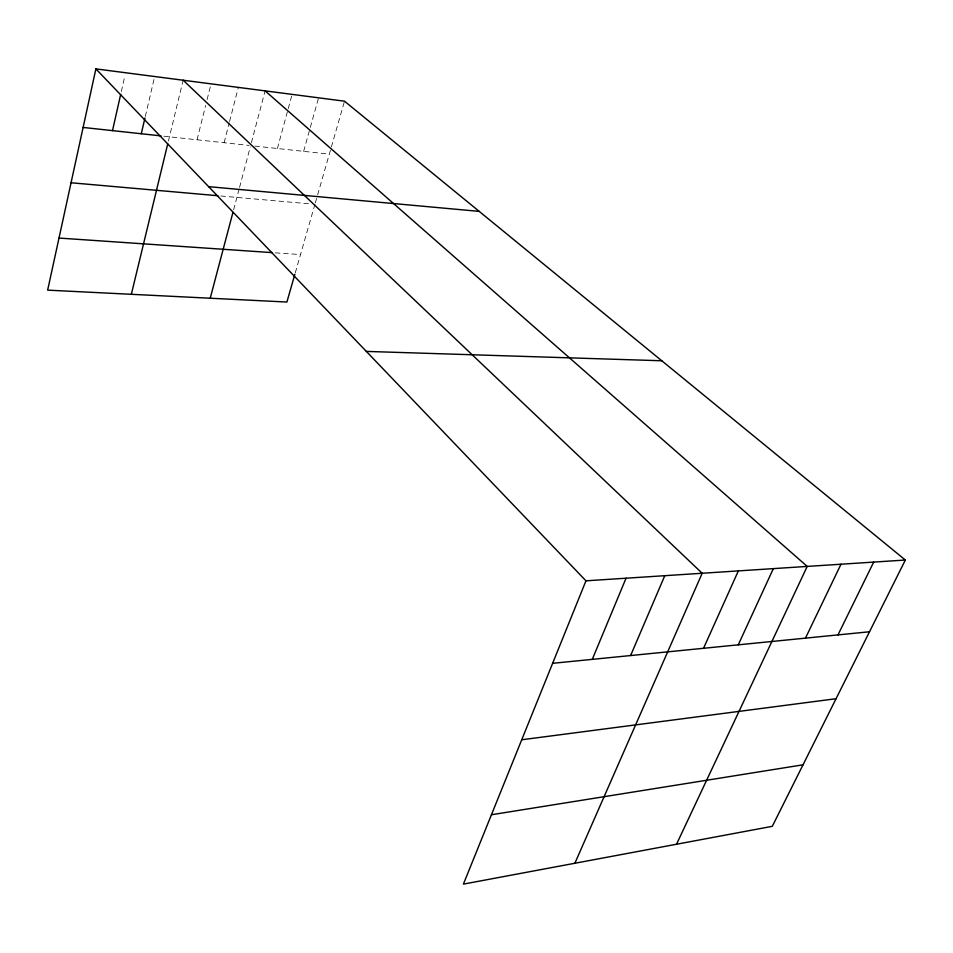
<?xml version="1.0" encoding="UTF-8"?>
<svg xmlns="http://www.w3.org/2000/svg" width="953" height="953" viewBox="0 0 953 953"><rect width="100%" height="100%" fill="white"/><g stroke="black" fill="none" stroke-linecap="round" stroke-linejoin="round"><path stroke-width="0.71" stroke-dasharray="4.76 3.57" d="M121.329 91.559L124.926 75.644M145.285 116.576L154.326 77.955M168.419 141.056L183.143 80.219M197.057 139.793L205.657 105.366M207.087 99.624L211.03 83.852M224.11 142.724L229.22 122.866M229.578 121.448L238.345 87.39M233.628 209.779L239.167 188.837M239.548 187.407L250.258 146.976M251.366 142.795L265.101 90.869M277.383 148.501L287.854 110.048M288.247 108.618L292.118 94.383M303.614 151.348L309.916 128.81M310.309 127.404L318.576 97.825M295.275 272.844L314.931 204.299M315.324 202.918L330.965 148.406M331.37 146.976L344.509 101.185M275.238 252.843L300.517 254.57M220.846 195.996L310.678 203.93M163.809 136.184L249.15 145.44M254.844 146.059L329.321 154.136"/><path stroke-width="1.43" d="M905.35 560.03L585.964 580.818L463.408 884.11L772.299 826.322L905.35 560.03L344.509 101.185L95.884 68.89L47.65 290.141L286.901 302.041L294.87 274.25M112.502 130.621L120.674 94.454M141.27 133.742L144.951 118.005M131.335 294.31L167.728 143.891M210.22 298.229L232.901 212.531M592.278 659.369L626.05 578.209M630.612 655.557L664.777 575.695M574.873 863.263L702.182 573.253L183.143 80.219M703.54 648.29L738.349 570.895M738.265 644.836L773.348 568.619M676.523 844.239L807.215 566.416L265.101 90.869M805.464 638.141L840.987 564.212M837.985 634.901L873.687 562.091M491.438 814.755L803.034 764.806M521.744 739.766L836.055 698.716M552.633 663.312L869.505 631.768M366.345 351.407L661.799 360.77M59.003 238.059L272.367 252.64M71.058 182.762L217.927 195.734M208.612 186.645L479.192 211.375M83.114 127.44L160.997 135.886M95.884 68.89L585.964 580.818"/></g></svg>
